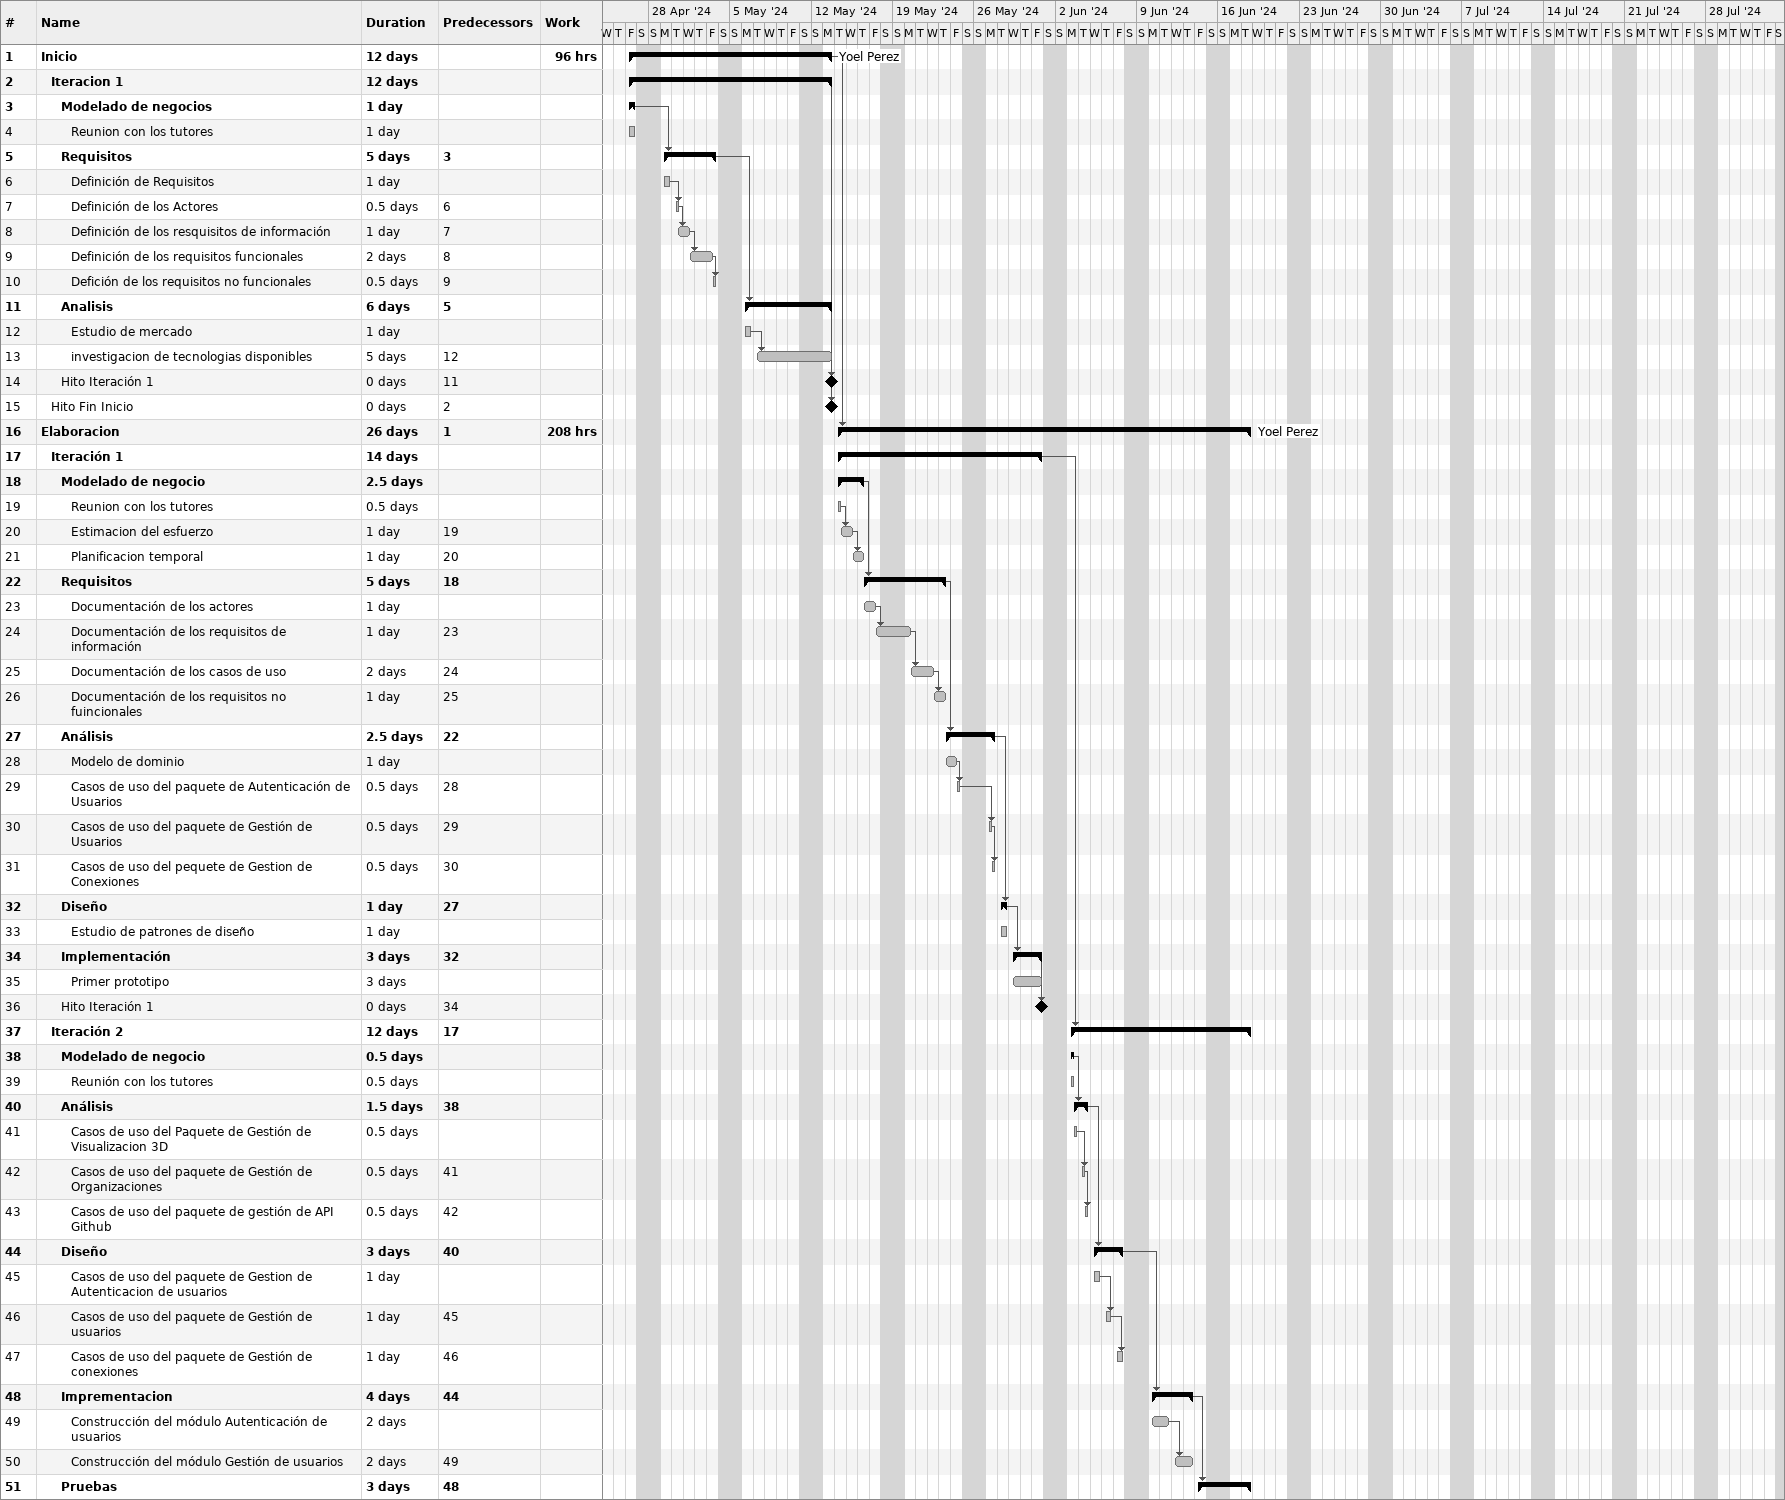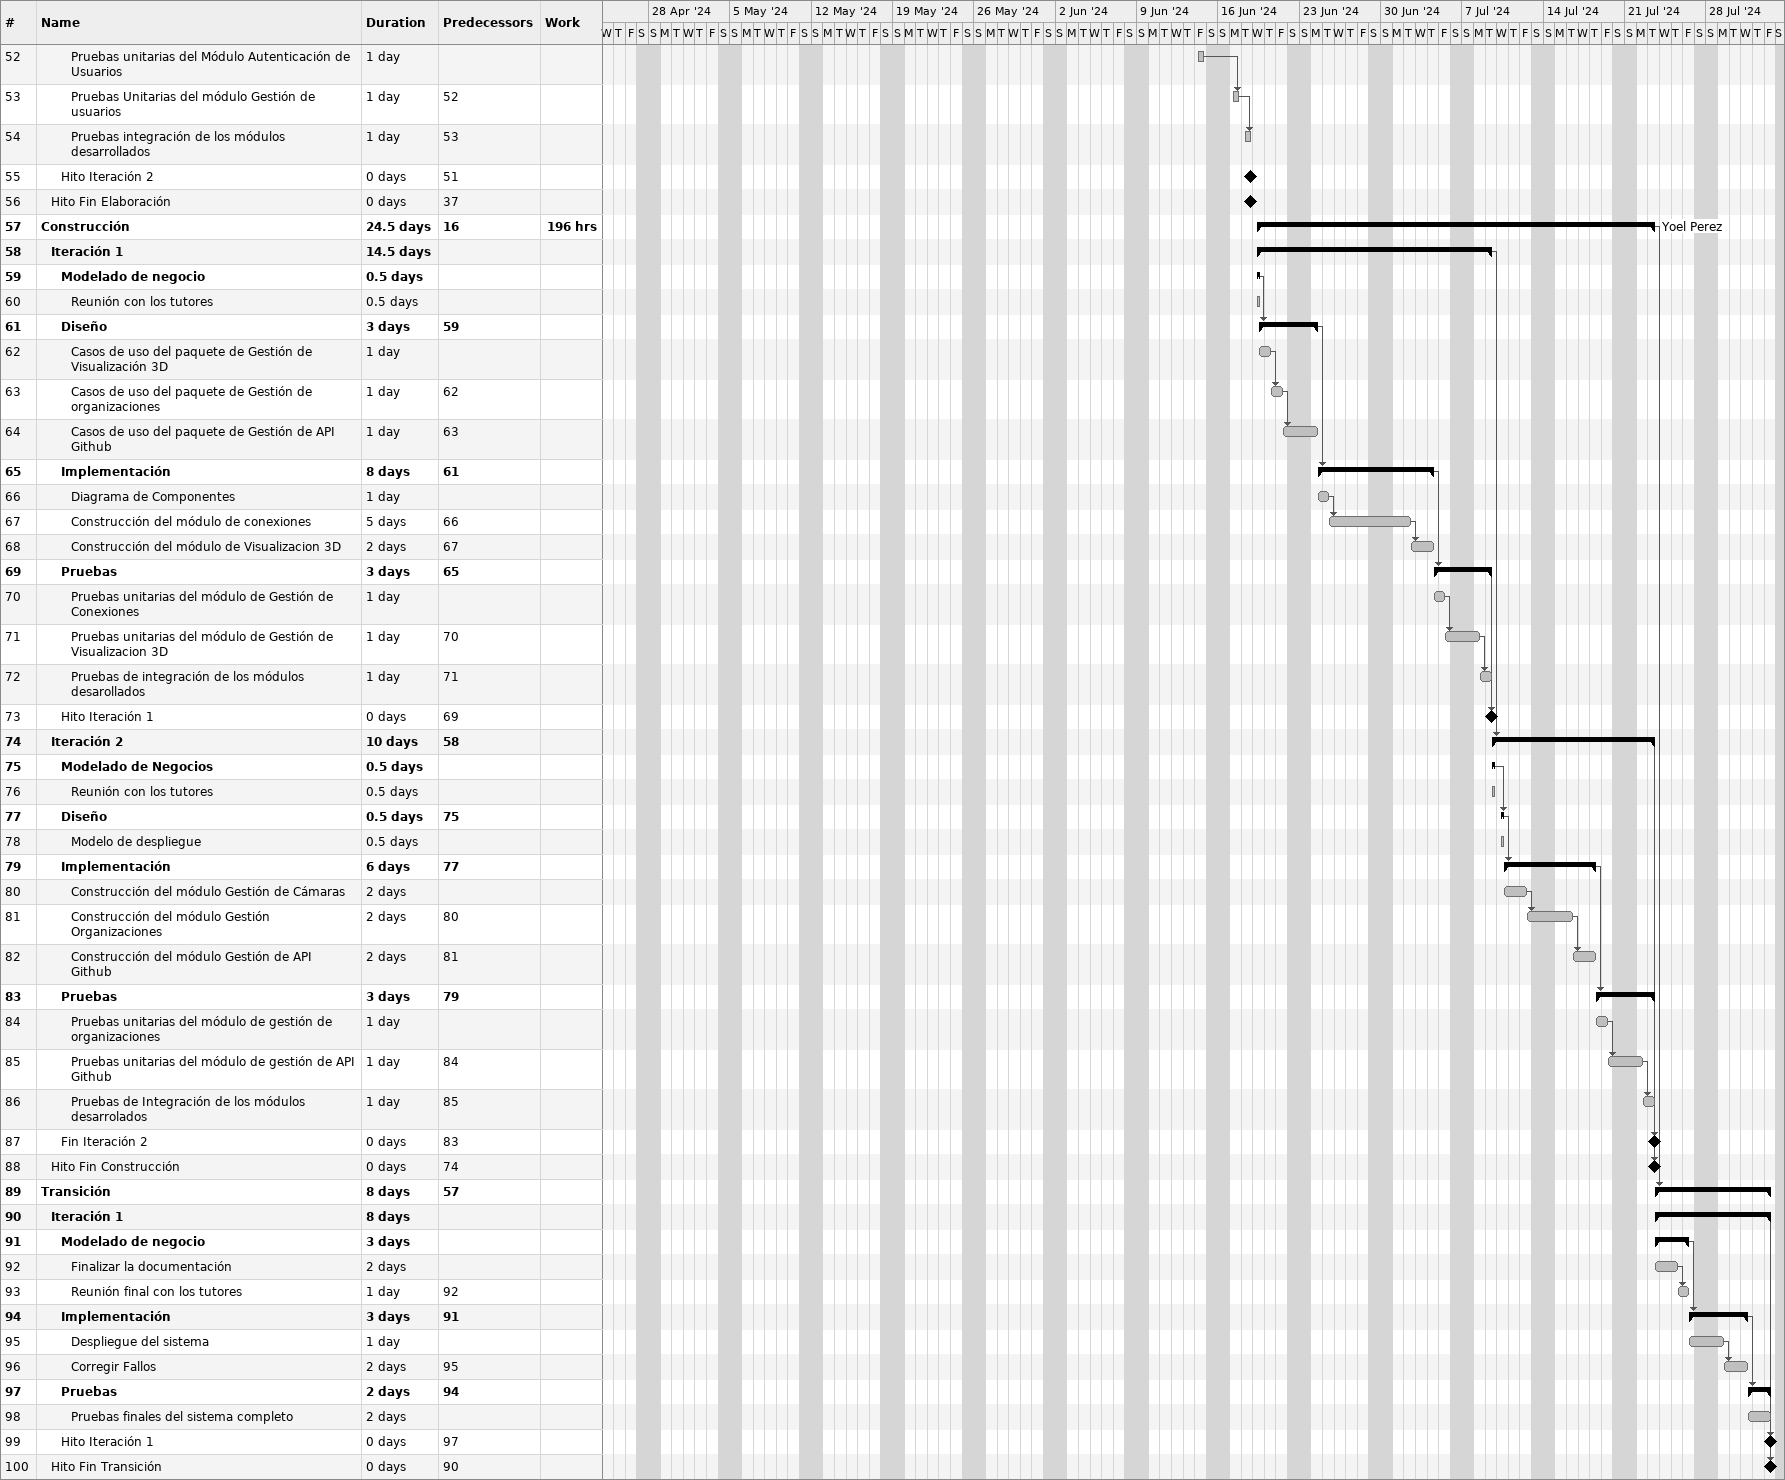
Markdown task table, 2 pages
| ID | Level | Task | Duration | Start | Finish | Predecessors | Resources | Work (h) |
|---|---|---|---|---|---|---|---|---|
| 1 | 1 | **Inicio** | 12d | 2024-04-26 | 2024-05-13 |  | Yoel Perez | 96 |
| 2 | 2 | **Iteracion 1** | 12d | 2024-04-26 | 2024-05-13 |  |  |  |
| 3 | 3 | **Modelado de negocios** | 1d | 2024-04-26 | 2024-04-26 |  |  |  |
| 4 | 4 | Reunion con los tutores | 1d | 2024-04-26 | 2024-04-26 |  |  |  |
| 5 | 3 | **Requisitos** | 5d | 2024-04-29 | 2024-05-03 | 3 |  |  |
| 6 | 4 | Definición de Requisitos | 1d | 2024-04-29 | 2024-04-29 |  |  |  |
| 7 | 4 | Definición de los Actores | 0.5d | 2024-04-30 | 2024-04-30 | 6 |  |  |
| 8 | 4 | Definición de los resquisitos de información | 1d | 2024-04-30 | 2024-05-01 | 7 |  |  |
| 9 | 4 | Definición de los requisitos funcionales | 2d | 2024-05-01 | 2024-05-03 | 8 |  |  |
| 10 | 4 | Defición de los requisitos no funcionales | 0.5d | 2024-05-03 | 2024-05-03 | 9 |  |  |
| 11 | 3 | **Analisis** | 6d | 2024-05-06 | 2024-05-13 | 5 |  |  |
| 12 | 4 | Estudio de mercado | 1d | 2024-05-06 | 2024-05-06 |  |  |  |
| 13 | 4 | investigacion de tecnologias disponibles | 5d | 2024-05-07 | 2024-05-13 | 12 |  |  |
| 14 | 3 | Hito Iteración 1 | 0d | 2024-05-13 | 2024-05-13 | 11 |  |  |
| 15 | 2 | Hito Fin Inicio | 0d | 2024-05-13 | 2024-05-13 | 2 |  |  |
| 16 | 1 | **Elaboracion** | 26d | 2024-05-14 | 2024-06-18 | 1 | Yoel Perez | 208 |
| 17 | 2 | **Iteración 1** | 14d | 2024-05-14 | 2024-05-31 |  |  |  |
| 18 | 3 | **Modelado de negocio** | 2.5d | 2024-05-14 | 2024-05-16 |  |  |  |
| 19 | 4 | Reunion con los tutores | 0.5d | 2024-05-14 | 2024-05-14 |  |  |  |
| 20 | 4 | Estimacion del esfuerzo | 1d | 2024-05-14 | 2024-05-15 | 19 |  |  |
| 21 | 4 | Planificacion temporal | 1d | 2024-05-15 | 2024-05-16 | 20 |  |  |
| 22 | 3 | **Requisitos** | 5d | 2024-05-16 | 2024-05-23 | 18 |  |  |
| 23 | 4 | Documentación de los actores | 1d | 2024-05-16 | 2024-05-17 |  |  |  |
| 24 | 4 | Documentación de los requisitos de información | 1d | 2024-05-17 | 2024-05-20 | 23 |  |  |
| 25 | 4 | Documentación de los casos de uso | 2d | 2024-05-20 | 2024-05-22 | 24 |  |  |
| 26 | 4 | Documentación de los requisitos no fuincionales | 1d | 2024-05-22 | 2024-05-23 | 25 |  |  |
| 27 | 3 | **Análisis** | 2.5d | 2024-05-23 | 2024-05-27 | 22 |  |  |
| 28 | 4 | Modelo de dominio | 1d | 2024-05-23 | 2024-05-24 |  |  |  |
| 29 | 4 | Casos de uso del paquete de Autenticación de Usuarios | 0.5d | 2024-05-24 | 2024-05-24 | 28 |  |  |
| 30 | 4 | Casos de uso del paquete de Gestión de Usuarios | 0.5d | 2024-05-27 | 2024-05-27 | 29 |  |  |
| 31 | 4 | Casos de uso del pequete de Gestion de Conexiones | 0.5d | 2024-05-27 | 2024-05-27 | 30 |  |  |
| 32 | 3 | **Diseño** | 1d | 2024-05-28 | 2024-05-28 | 27 |  |  |
| 33 | 4 | Estudio de patrones de diseño | 1d | 2024-05-28 | 2024-05-28 |  |  |  |
| 34 | 3 | **Implementación** | 3d | 2024-05-29 | 2024-05-31 | 32 |  |  |
| 35 | 4 | Primer prototipo | 3d | 2024-05-29 | 2024-05-31 |  |  |  |
| 36 | 3 | Hito Iteración 1 | 0d | 2024-05-31 | 2024-05-31 | 34 |  |  |
| 37 | 2 | **Iteración 2** | 12d | 2024-06-03 | 2024-06-18 | 17 |  |  |
| 38 | 3 | **Modelado de negocio** | 0.5d | 2024-06-03 | 2024-06-03 |  |  |  |
| 39 | 4 | Reunión con los tutores | 0.5d | 2024-06-03 | 2024-06-03 |  |  |  |
| 40 | 3 | **Análisis** | 1.5d | 2024-06-03 | 2024-06-04 | 38 |  |  |
| 41 | 4 | Casos de uso del Paquete de Gestión de Visualizacion 3D | 0.5d | 2024-06-03 | 2024-06-03 |  |  |  |
| 42 | 4 | Casos de uso del paquete de Gestión de Organizaciones | 0.5d | 2024-06-04 | 2024-06-04 | 41 |  |  |
| 43 | 4 | Casos de uso del paquete de gestión de API Github | 0.5d | 2024-06-04 | 2024-06-04 | 42 |  |  |
| 44 | 3 | **Diseño** | 3d | 2024-06-05 | 2024-06-07 | 40 |  |  |
| 45 | 4 | Casos de uso del paquete de Gestion de Autenticacion de usuarios | 1d | 2024-06-05 | 2024-06-05 |  |  |  |
| 46 | 4 | Casos de uso del paquete de Gestión de usuarios | 1d | 2024-06-06 | 2024-06-06 | 45 |  |  |
| 47 | 4 | Casos de uso del paquete de Gestión de conexiones | 1d | 2024-06-07 | 2024-06-07 | 46 |  |  |
| 48 | 3 | **Imprementacion** | 4d | 2024-06-10 | 2024-06-13 | 44 |  |  |
| 49 | 4 | Construcción del módulo Autenticación de usuarios | 2d | 2024-06-10 | 2024-06-11 |  |  |  |
| 50 | 4 | Construcción del módulo Gestión de usuarios | 2d | 2024-06-12 | 2024-06-13 | 49 |  |  |
| 51 | 3 | **Pruebas** | 3d | 2024-06-14 | 2024-06-18 | 48 |  |  |
| 52 | 4 | Pruebas unitarias del Módulo Autenticación de Usuarios | 1d | 2024-06-14 | 2024-06-14 |  |  |  |
| 53 | 4 | Pruebas Unitarias del módulo Gestión de usuarios | 1d | 2024-06-17 | 2024-06-17 | 52 |  |  |
| 54 | 4 | Pruebas integración de los módulos desarrollados | 1d | 2024-06-18 | 2024-06-18 | 53 |  |  |
| 55 | 3 | Hito Iteración 2 | 0d | 2024-06-18 | 2024-06-18 | 51 |  |  |
| 56 | 2 | Hito Fin Elaboración | 0d | 2024-06-18 | 2024-06-18 | 37 |  |  |
| 57 | 1 | **Construcción** | 24.5d | 2024-06-19 | 2024-07-23 | 16 | Yoel Perez | 196 |
| 58 | 2 | **Iteración 1** | 14.5d | 2024-06-19 | 2024-07-09 |  |  |  |
| 59 | 3 | **Modelado de negocio** | 0.5d | 2024-06-19 | 2024-06-19 |  |  |  |
| 60 | 4 | Reunión con los tutores | 0.5d | 2024-06-19 | 2024-06-19 |  |  |  |
| 61 | 3 | **Diseño** | 3d | 2024-06-19 | 2024-06-24 | 59 |  |  |
| 62 | 4 | Casos de uso del paquete de Gestión de Visualización 3D | 1d | 2024-06-19 | 2024-06-20 |  |  |  |
| 63 | 4 | Casos de uso del paquete de Gestión de organizaciones | 1d | 2024-06-20 | 2024-06-21 | 62 |  |  |
| 64 | 4 | Casos de uso del paquete de Gestión de API Github | 1d | 2024-06-21 | 2024-06-24 | 63 |  |  |
| 65 | 3 | **Implementación** | 8d | 2024-06-24 | 2024-07-04 | 61 |  |  |
| 66 | 4 | Diagrama de Componentes | 1d | 2024-06-24 | 2024-06-25 |  |  |  |
| 67 | 4 | Construcción del módulo de conexiones | 5d | 2024-06-25 | 2024-07-02 | 66 |  |  |
| 68 | 4 | Construcción del módulo de Visualizacion 3D | 2d | 2024-07-02 | 2024-07-04 | 67 |  |  |
| 69 | 3 | **Pruebas** | 3d | 2024-07-04 | 2024-07-09 | 65 |  |  |
| 70 | 4 | Pruebas unitarias del módulo de Gestión de Conexiones | 1d | 2024-07-04 | 2024-07-05 |  |  |  |
| 71 | 4 | Pruebas unitarias del módulo de Gestión de Visualizacion 3D | 1d | 2024-07-05 | 2024-07-08 | 70 |  |  |
| 72 | 4 | Pruebas de integración de los módulos desarollados | 1d | 2024-07-08 | 2024-07-09 | 71 |  |  |
| 73 | 3 | Hito Iteración 1 | 0d | 2024-07-09 | 2024-07-09 | 69 |  |  |
| 74 | 2 | **Iteración 2** | 10d | 2024-07-09 | 2024-07-23 | 58 |  |  |
| 75 | 3 | **Modelado de Negocios** | 0.5d | 2024-07-09 | 2024-07-09 |  |  |  |
| 76 | 4 | Reunión con los tutores | 0.5d | 2024-07-09 | 2024-07-09 |  |  |  |
| 77 | 3 | **Diseño** | 0.5d | 2024-07-10 | 2024-07-10 | 75 |  |  |
| 78 | 4 | Modelo de despliegue | 0.5d | 2024-07-10 | 2024-07-10 |  |  |  |
| 79 | 3 | **Implementación** | 6d | 2024-07-10 | 2024-07-18 | 77 |  |  |
| 80 | 4 | Construcción del módulo Gestión de Cámaras | 2d | 2024-07-10 | 2024-07-12 |  |  |  |
| 81 | 4 | Construcción del módulo Gestión Organizaciones | 2d | 2024-07-12 | 2024-07-16 | 80 |  |  |
| 82 | 4 | Construcción del módulo Gestión de API Github | 2d | 2024-07-16 | 2024-07-18 | 81 |  |  |
| 83 | 3 | **Pruebas** | 3d | 2024-07-18 | 2024-07-23 | 79 |  |  |
| 84 | 4 | Pruebas unitarias del módulo de gestión de organizaciones | 1d | 2024-07-18 | 2024-07-19 |  |  |  |
| 85 | 4 | Pruebas unitarias del módulo de gestión de API Github | 1d | 2024-07-19 | 2024-07-22 | 84 |  |  |
| 86 | 4 | Pruebas de Integración de los módulos desarrolados | 1d | 2024-07-22 | 2024-07-23 | 85 |  |  |
| 87 | 3 | Fin Iteración 2 | 0d | 2024-07-23 | 2024-07-23 | 83 |  |  |
| 88 | 2 | Hito Fin Construcción | 0d | 2024-07-23 | 2024-07-23 | 74 |  |  |
| 89 | 1 | **Transición** | 8d | 2024-07-23 | 2024-08-02 | 57 |  |  |
| 90 | 2 | **Iteración 1** | 8d | 2024-07-23 | 2024-08-02 |  |  |  |
| 91 | 3 | **Modelado de negocio** | 3d | 2024-07-23 | 2024-07-26 |  |  |  |
| 92 | 4 | Finalizar la documentación | 2d | 2024-07-23 | 2024-07-25 |  |  |  |
| 93 | 4 | Reunión final con los tutores | 1d | 2024-07-25 | 2024-07-26 | 92 |  |  |
| 94 | 3 | **Implementación** | 3d | 2024-07-26 | 2024-07-31 | 91 |  |  |
| 95 | 4 | Despliegue del sistema | 1d | 2024-07-26 | 2024-07-29 |  |  |  |
| 96 | 4 | Corregir Fallos | 2d | 2024-07-29 | 2024-07-31 | 95 |  |  |
| 97 | 3 | **Pruebas** | 2d | 2024-07-31 | 2024-08-02 | 94 |  |  |
| 98 | 4 | Pruebas finales del sistema completo | 2d | 2024-07-31 | 2024-08-02 |  |  |  |
| 99 | 3 | Hito Iteración 1 | 0d | 2024-08-02 | 2024-08-02 | 97 |  |  |
| 100 | 2 | Hito Fin Transición | 0d | 2024-08-02 | 2024-08-02 | 90 |  |  |
